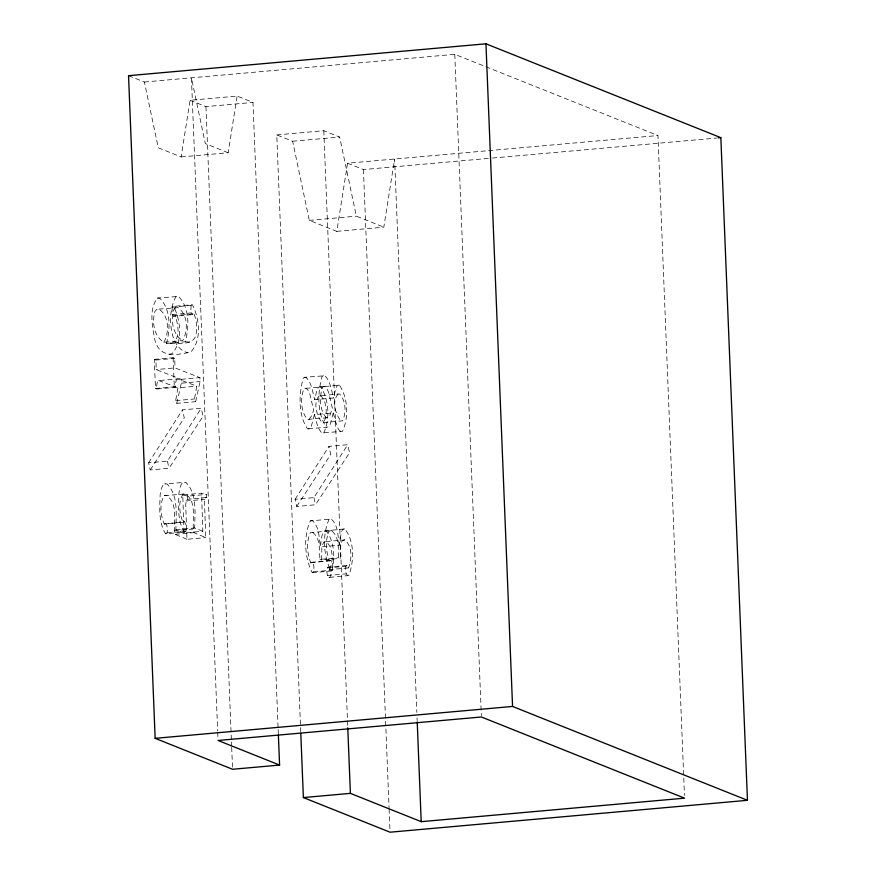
<?xml version="1.0" encoding="UTF-8"?>
<svg xmlns="http://www.w3.org/2000/svg" width="876" height="876" viewBox="0 0 876 876"><rect width="100%" height="100%" fill="white"/><g stroke="black" fill="none" stroke-linecap="round" stroke-linejoin="round"><path stroke-width="0.66" stroke-dasharray="4.38 3.29" d="M177.532 378.903L176.306 380.009L175.638 382.724L175.518 387.334L156.705 389.01L156.826 384.4L157.494 381.684L158.72 380.578L177.532 378.903L196.761 386.152L194.472 398.963L195.633 401.679L176.821 403.354L175.66 400.639L177.948 387.838L196.761 386.152M184.026 532.937L175.901 529.695C175.945 514.694 178.682 495.356 166.944 483.946L164.535 483.946A24.123 7.49 84.9 0 0 160.122 495.05C159.771 507.806 158.381 522.753 165.674 533.812L184.486 532.137L185.865 531.217L186.238 529.63L186.062 525.031L184.431 521.658L164.228 524.012C160.724 515.482 158.939 503.612 164.381 495.663L185.57 493.889C197.888 502.725 191.242 520.267 193.957 532.652L205.783 537.601L204.513 502.638L204.787 499.32L205.455 497.732L206.539 497.546L206.407 494.458L201.568 493.199L182.756 494.874L184.026 532.937L202.838 531.261L201.568 493.199M202.838 531.261L194.713 528.009C194.757 513.007 197.494 493.681 185.756 482.271L164.535 483.946M206.539 497.546L186.643 499.408L185.701 504.313L186.971 539.288L205.783 537.601M186.971 539.288L175.145 534.338C172.43 521.943 179.076 504.412 166.758 495.564L164.381 495.663M344.695 528.918L342.899 529.301L341.333 531.962L339.286 545.2L320.474 546.876L321.284 538.85L322.521 533.637L324.087 530.976L344.695 528.918C354.703 540.777 354.112 561.582 348.779 575.554L328.861 577.437L327.438 575.51L326.77 571.535L327.131 567.976L328.15 567.144L346.962 565.469L348.549 567.9L329.737 569.575L328.15 567.144M128.542 75.686L144.398 82.026L158.282 147.803L181.124 156.935L190.081 100.28L237.111 96.086L252.978 102.426L278.108 728.186M181.124 156.935L228.154 152.742L237.111 96.086M300.742 731.986L276.761 134.915L292.628 141.255L309.316 220.38L336.8 231.352L347.575 163.221L657.953 135.528L684.463 795.441M336.8 231.352L383.819 227.158L394.605 159.016L416.834 712.363M339.395 385.144L337.468 385.44L335.837 387.991L333.548 397.989L314.736 399.664L317.024 389.678L318.656 387.126L339.395 385.144C348.046 397.627 348.845 417.655 342.516 431.31L321.711 433.029L318.097 427.707L314.429 414.611L333.241 412.925L336.91 426.032L338.727 429.667L340.523 431.353L342.516 431.31M314.429 414.611L311.33 426.185L309.524 428.671L307.564 428.944C298.015 415.027 298.804 393.959 303.249 378.213L304.541 377.293L324.886 375.749C330.756 381.454 331.281 390.51 333.548 397.989M333.241 412.925L330.142 424.51L328.336 426.984L307.564 428.944M176.821 403.354L181.288 383.206L181.124 379.33L156.18 369.584L155.939 360.036L154.307 359.39L155.479 388.528L156.705 389.01M195.633 401.679L200.1 381.531L199.936 377.644L174.981 367.898L156.18 369.584M346.962 565.469L345.943 566.29L345.582 569.86L346.25 573.835L347.673 575.751M165.674 533.812L167.064 532.904L167.48 529.027L166.779 525.031L165.619 523.333M339.286 545.2C337.808 536.451 338.377 525.534 331.336 519.085L310.334 520.87C303.315 536.298 304.541 557.673 312.239 572.707L313.63 571.798L313.991 570.199L313.816 565.6L312.185 562.228L310.761 562.896C307.191 553.599 306.053 541.795 310.389 532.674L331.544 530.746C339.669 536.911 337.917 548.694 338.771 557.694L340.425 558.362L340.238 548.672L341.509 542.178L342.549 540.547L344.848 539.89C352.415 546.23 352.01 559.381 348.549 567.9M312.239 572.707L331.051 571.032L332.431 570.112L332.858 566.235L332.157 562.25L330.997 560.552L312.185 562.228M172.265 307.093L172.046 312.852L173.623 316.291L192.435 314.615L193.924 313.86C196.958 320.485 196.947 328.193 195.939 335.3C192.424 347.005 175.748 342.166 166.495 343.458C170.338 328.982 171.083 309.129 159.585 298.092L157.417 298.092C148.635 309.48 152.424 326.277 154.734 339.494C159.268 358.065 175.112 355.579 190.848 351.977C202.017 339.932 199.443 318.349 192.391 304.706L173.579 306.381L172.265 307.093L191.077 305.417L192.391 304.706M191.077 305.417L190.859 311.166L192.435 314.615M166.495 343.458L185.307 341.782C189.15 327.295 189.895 307.454 178.397 296.416L157.417 298.092M148.624 462.802L182.46 409.88L201.272 408.205L203.09 416.231L169.024 468.277L150.212 469.952L148.624 462.802L167.425 461.115L201.272 408.205M295.092 499.287L328.938 446.377L347.75 444.69L349.557 452.728L315.491 504.773L296.679 506.448L295.092 499.287L313.904 497.612L347.75 444.69M150.212 469.952L184.278 417.907L182.46 409.88M296.679 506.448L330.745 454.403L328.938 446.377M329.737 569.575C333.198 561.067 333.603 547.916 326.036 541.565L323.737 542.222L321.875 546.536L321.623 560.038L340.425 558.362M163.878 342.297C169.353 332.562 169.265 316.269 159.246 309.305L156.837 309.272L154.964 311.308C151.866 321.963 153.639 335.968 163.878 342.297L182.679 340.622C188.165 330.876 188.077 314.594 178.047 307.629L156.837 309.272M329.146 519.194C322.116 534.623 323.353 555.997 331.051 571.032M183.194 493.976C177.751 501.937 179.536 513.807 183.04 522.337L184.431 521.658M323.715 432.985C330.033 419.33 329.234 399.303 320.583 386.82M319.269 395.744C312.71 403.267 316.74 415.684 322.094 422.725L342.549 420.841C346.392 412.826 346.009 400.452 339.494 393.948L319.269 395.744L320.682 395.634C327.197 402.139 327.58 414.512 323.748 422.517L322.094 422.725M338.081 394.058C331.522 401.591 335.541 414.009 340.906 421.049M175.649 307.596L173.776 309.633C170.678 320.287 172.452 334.293 182.679 340.622M176.229 296.416C167.152 309.808 167.754 347.991 187.771 352.689M309.053 419.396L312.283 414.841L313.597 410.001L309.984 394.638A18.462 5.738 84.9 0 0 303.95 388.583C300.304 398.022 300.632 411.534 307.432 419.451L327.854 417.721L329.529 416.275L332.409 408.325L328.796 392.963A18.462 5.738 84.9 0 0 322.762 386.907C319.116 396.335 319.444 409.858 326.244 417.775L327.854 417.721M323.353 375.618L322.061 376.527C317.616 392.284 316.827 413.352 326.376 427.269M173.623 316.291L175.112 315.535L193.924 313.86M170.645 343.71C181.452 339.603 178.08 324.142 175.112 315.535M310.761 562.896L330.997 560.552M168.959 354.364L172.035 353.652C183.204 341.607 180.631 320.025 173.579 306.381M328.861 577.437L329.967 577.229C335.3 563.257 335.891 542.463 325.883 530.604M331.544 530.746L329.201 530.987C324.865 540.109 326.003 551.924 329.573 561.209M144.398 82.026L454.786 54.334L657.953 135.528M190.081 100.28L205.948 106.62L252.978 102.426M276.761 134.915L323.791 130.721L339.658 137.061L356.346 216.175L383.819 227.158M292.628 141.255L339.658 137.061M347.575 163.221L363.441 169.561L491.184 158.162M492.542 158.041L716.776 138.036M309.316 220.38L356.346 216.175M172.463 314.594L191.275 312.907M154.307 359.39L173.119 357.715L174.751 358.361L174.981 367.898M155.939 360.036L174.751 358.361M181.124 379.33L199.936 377.644M181.288 383.206L200.1 381.531M155.479 388.528L174.291 386.853L175.518 387.334M305.823 388.342L324.635 386.666M175.66 400.639L194.472 398.963M182.756 494.874L187.595 496.134L206.407 494.458M185.975 500.995L204.787 499.32M164.228 524.012L183.04 522.337M175.901 529.695L194.713 528.009M174.061 530.746L192.873 529.071M167.064 532.904L185.865 531.217M175.145 534.338L193.957 532.652M326.036 541.565L344.848 539.89M312.732 532.422C320.857 538.587 319.105 550.369 319.959 559.37L338.771 557.694M327.131 567.976L345.943 566.29M313.63 571.798L332.431 570.112M327.438 575.51L346.25 573.835M310.334 520.87L312.524 520.76C319.565 527.21 318.995 538.127 320.474 546.876M185.307 341.782L189.457 342.034M304.541 377.293L306.074 377.425C311.944 383.13 312.469 392.185 314.736 399.664M158.72 380.578L177.948 387.838M228.154 152.742L205.312 143.609L191.428 77.833L217.653 730.913M319.959 559.37L321.623 560.038M184.486 532.137C177.193 521.078 178.573 506.131 178.934 493.374A24.123 7.49 84.9 0 1 183.347 482.271M313.904 497.612L315.491 504.773M167.425 461.115L169.024 468.277M454.786 54.334L481.34 715.615M417.053 717.827L417.162 720.565M363.441 169.561L389.064 807.606M389.119 808.975L389.94 829.462M323.791 130.721L347.717 726.423M278.163 729.544L278.327 733.65M205.948 106.62L231.406 740.57M231.461 741.939L231.636 746.045M231.691 747.403L232.567 769.27M217.708 732.281L217.993 739.114M187.595 496.134L187.727 499.221M173.119 357.715L174.291 386.853"/><path stroke-width="1.31" d="M300.796 733.343L303.381 797.565L390.05 832.2L747.458 800.314L720.849 137.663L485.95 43.8L128.542 75.686L155.151 738.337L232.567 769.27L279.586 765.077L278.382 735.008M718.134 137.904L720.849 137.663M155.151 738.337L512.559 706.439L747.458 800.314M303.381 797.565L350.4 793.371L421.214 821.666L684.572 798.167L481.395 716.984L218.047 740.472L279.586 765.077M485.95 43.8L512.559 706.439M417.217 721.923L421.214 821.666M347.772 727.792L350.4 793.371"/></g></svg>
